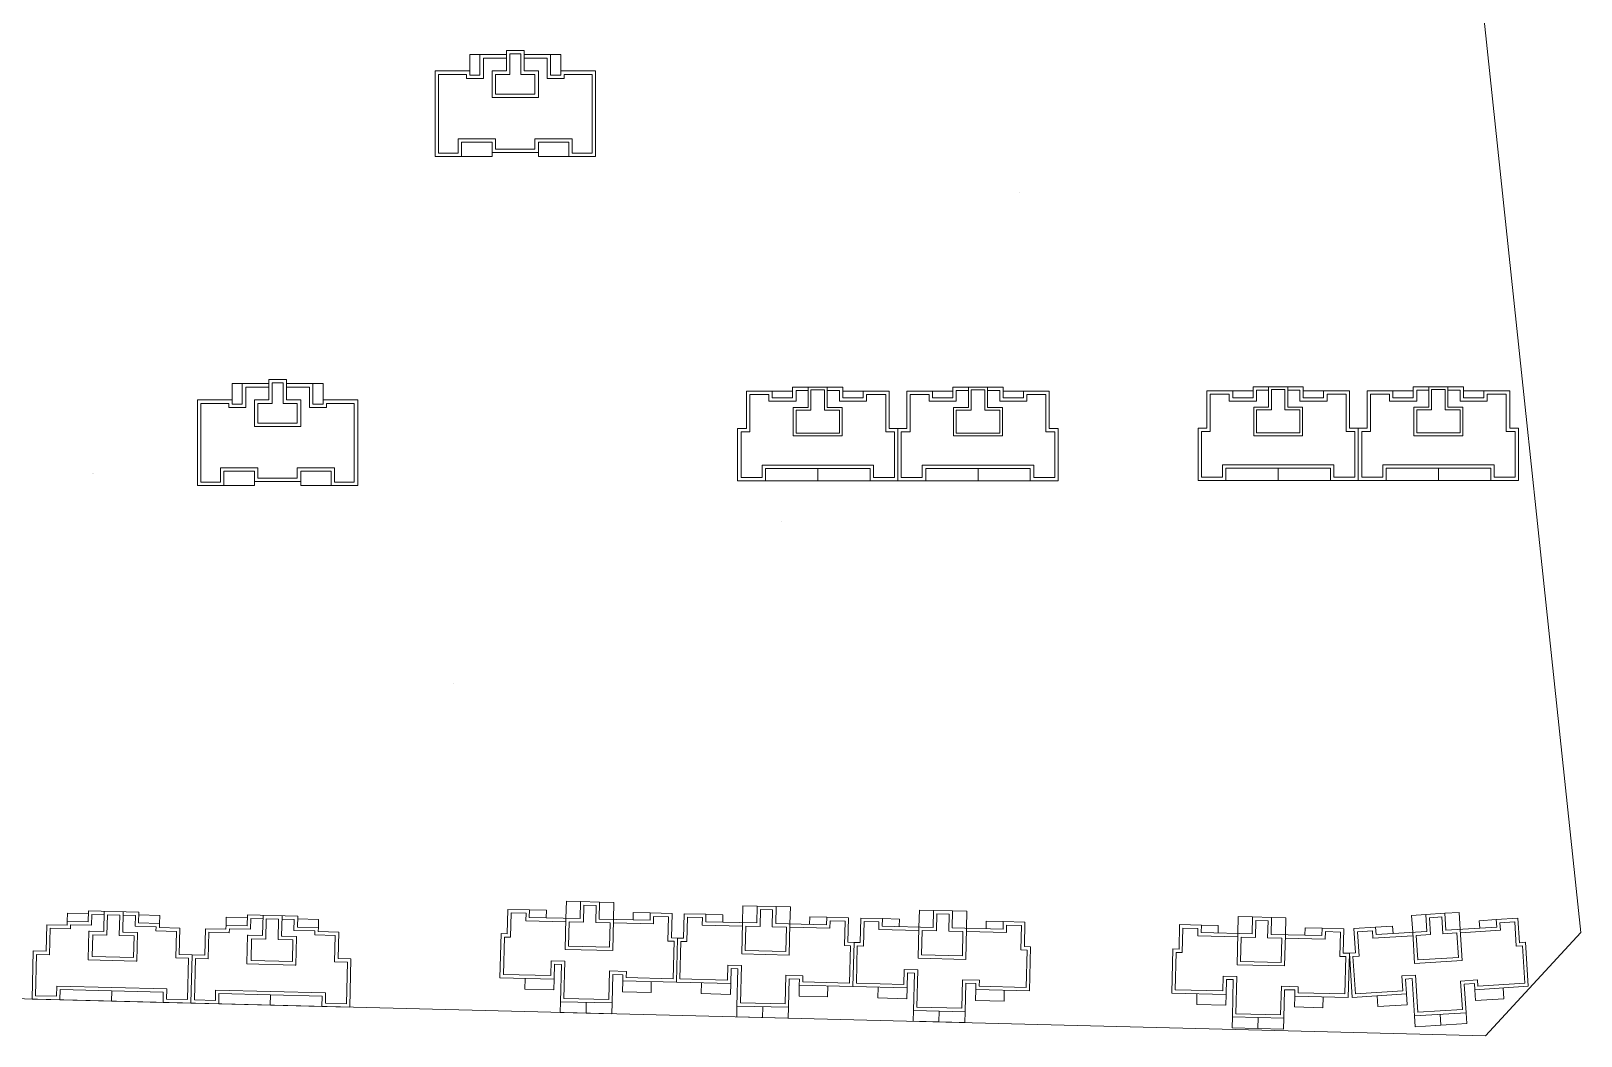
# Model space of a CAD drawing. Extents: x 109296 to 172296, y -14588 to 29909.
# Drawn here: x 115782 to 118522, y -11594 to -9818 of the extents above; entities that cross this region are included whole.
import ezdxf

# ---------------------------------------------------------------- set-up
doc = ezdxf.new("R2010")
doc.units = 0
doc.header["$LTSCALE"] = 1000
doc.header["$MEASUREMENT"] = 0
doc.layers.add('140', color=2, linetype='Continuous', lineweight=5)
doc.layers.add('DingDianTu', color=5, linetype='Continuous', lineweight=0)

# ---------------------------------------------------------------- blocks, each defined once
blk = doc.blocks.new('dafasfd')
at = {"layer": 'DingDianTu', "color": 7, "const_width": 100}
blk.add_lwpolyline([(36368038, 16363912), (36368954, 16361479), (36372042, 16362641), (36374261, 16356745), (36369114, 16354807), (36369537, 16353684), (36361113, 16350514), (36359352, 16355194), (36360288, 16355546), (36359830, 16356763), (36358894, 16356410), (36357556, 16359967)], close=True, dxfattribs=at)
for points in [[(36363546, 16362221), (36362876, 16363999), (36359039, 16362555), (36359708, 16360777)], [(36371734, 16355794), (36372686, 16353267), (36369878, 16352210), (36369350, 16353614)]]:
    blk.add_lwpolyline(points, dxfattribs=at)
at = {"layer": 'DingDianTu', "color": 7}
for points in [[(36369878, 16352210), (36361642, 16349110), (36361113, 16350514)], [(36368038, 16363912), (36371127, 16365074), (36372042, 16362641)]]:
    blk.add_lwpolyline(points, dxfattribs=at)
blk = doc.blocks.new('*E48')
at = {"layer": 'DingDianTu', "color": 7, "xscale": 0.001000002024510444, "yscale": 0.001000000163912773, "zscale": 0.001, "rotation": 339.3761177849276}
blk.add_blockref('dafasfd', (22613, -20413), dxfattribs=at)
blk = doc.blocks.new('*E47')
at = {"layer": 'DingDianTu', "color": 7, "xscale": 0.001000002024510444, "yscale": 0.001000000163912773, "zscale": 0.001, "rotation": 339.3761177849276}
blk.add_blockref('dafasfd', (22613, -20413), dxfattribs=at)
blk = doc.blocks.new('*E46')
at = {"layer": 'DingDianTu', "color": 7, "xscale": 0.001000002024510444, "yscale": 0.001000000163912773, "zscale": 0.001, "rotation": 339.3761177849276}
blk.add_blockref('dafasfd', (22613, -20413), dxfattribs=at)
blk = doc.blocks.new('*E45')
at = {"layer": 'DingDianTu', "color": 7, "xscale": 0.001000002024510444, "yscale": 0.001000000163912773, "zscale": 0.001, "rotation": 339.3761177849276}
blk.add_blockref('dafasfd', (22613, -20413), dxfattribs=at)

msp = doc.modelspace()

# ---------------------------------------------------------------- linework, layer by layer
at = {"layer": '140', "color": 7}
for p, q in [((118521.9, -11410.9), (118211.8, -8485.6)), ((116558, -9859.4), (116576, -9859.4)), ((116558, -9888.2), (116558, -9859.4)), ((116576, -9859.4), (116576, -9895.4)), ((116622.8, -9859.4), (116576, -9859.4)), ((116622.8, -9852.2), (116622.8, -9859.4)), ((116654, -9852.2), (116622.8, -9852.2)), ((116622.8, -9859.4), (116622.8, -9888.2)), ((116628.8, -9858.2), (116628.8, -9859.4)), ((116648, -9858.2), (116628.8, -9858.2)), ((116628.8, -9859.4), (116628.8, -9894.2)), ((116648, -9894.2), (116648, -9858.2)), ((116654, -9859.4), (116654, -9852.2)), ((116654, -9888.2), (116654, -9852.2)), ((116700.8, -9859.4), (116654, -9859.4)), ((116718.8, -9859.4), (116700.8, -9859.4)), ((116700.8, -9895.4), (116700.8, -9859.4)), ((116718.8, -9888.2), (116718.8, -9859.4)), ((116496.8, -9888.2), (116496.8, -10039.4)), ((116536.4, -9888.2), (116496.8, -9888.2)), ((116558, -9888.2), (116536.4, -9888.2)), ((116558, -9895.4), (116558, -9888.2)), ((116582, -9865.4), (116582, -9901.4)), ((116622.8, -9865.4), (116582, -9865.4)), ((116597.6, -9888.2), (116597.6, -9935)), ((116622.8, -9888.2), (116597.6, -9888.2)), ((116694.8, -9865.4), (116654, -9865.4)), ((116679.2, -9888.2), (116654, -9888.2)), ((116679.2, -9935), (116679.2, -9888.2)), ((116694.8, -9901.4), (116694.8, -9865.4)), ((116718.8, -9888.2), (116718.8, -9895.4)), ((116740.4, -9888.2), (116718.8, -9888.2)), ((116780, -9888.2), (116740.4, -9888.2)), ((116780, -10039.4), (116780, -9888.2)), ((116502.8, -9894.2), (116502.8, -10033.4)), ((116536.4, -9894.2), (116502.8, -9894.2)), ((116552, -9894.2), (116536.4, -9894.2)), ((116552, -9901.4), (116552, -9894.2)), ((116582, -9901.4), (116552, -9901.4)), ((116576, -9895.4), (116558, -9895.4)), ((116603.6, -9894.2), (116603.6, -9929)), ((116628.8, -9894.2), (116603.6, -9894.2)), ((116673.2, -9894.2), (116648, -9894.2)), ((116673.2, -9929), (116673.2, -9894.2)), ((116724.8, -9901.4), (116694.8, -9901.4)), ((116718.8, -9895.4), (116700.8, -9895.4)), ((116724.8, -9894.2), (116724.8, -9901.4)), ((116740.4, -9894.2), (116724.8, -9894.2)), ((116774, -9894.2), (116740.4, -9894.2)), ((116774, -10033.4), (116774, -9894.2)), ((116597.6, -9935), (116679.2, -9935)), ((116603.6, -9929), (116673.2, -9929)), ((116537.6, -10008.2), (116603.6, -10008.2)), ((116537.6, -10033.4), (116537.6, -10008.2)), ((116543.6, -10014.2), (116597.6, -10014.2)), ((116543.6, -10039.4), (116543.6, -10014.2)), ((116597.6, -10014.2), (116597.6, -10032.2)), ((116603.6, -10008.2), (116603.6, -10026.2)), ((116603.6, -10026.2), (116638.4, -10026.2)), ((116638.4, -10026.2), (116673.2, -10026.2)), ((116673.2, -10008.2), (116739.2, -10008.2)), ((116673.2, -10026.2), (116673.2, -10008.2)), ((116679.2, -10014.2), (116733.2, -10014.2)), ((116679.2, -10032.2), (116679.2, -10014.2)), ((116733.2, -10014.2), (116733.2, -10039.4)), ((116739.2, -10008.2), (116739.2, -10033.4)), ((116496.8, -10039.4), (116543.6, -10039.4)), ((116502.8, -10033.4), (116537.6, -10033.4)), ((116543.6, -10039.4), (116597.6, -10039.4)), ((116597.6, -10039.4), (116597.6, -10032.2)), ((116597.6, -10032.2), (116638.4, -10032.2)), ((116638.4, -10032.2), (116679.2, -10032.2)), ((116679.2, -10039.4), (116679.2, -10032.2)), ((116733.2, -10039.4), (116679.2, -10039.4)), ((116733.2, -10039.4), (116780, -10039.4)), ((116739.2, -10033.4), (116774, -10033.4)), ((116202.7, -10433.6), (116202.7, -10440.8)), ((116233.9, -10433.6), (116202.7, -10433.6)), ((116233.9, -10440.8), (116233.9, -10433.6)), ((116233.9, -10469.6), (116233.9, -10433.6)), ((116137.9, -10440.8), (116155.9, -10440.8)), ((116137.9, -10469.6), (116137.9, -10440.8)), ((116155.9, -10440.8), (116155.9, -10476.8)), ((116202.7, -10440.8), (116155.9, -10440.8)), ((116161.9, -10446.8), (116161.9, -10482.8)), ((116202.7, -10446.8), (116161.9, -10446.8)), ((116202.7, -10440.8), (116202.7, -10469.6)), ((116208.7, -10439.6), (116208.7, -10440.8)), ((116227.9, -10439.6), (116208.7, -10439.6)), ((116208.7, -10440.8), (116208.7, -10475.6)), ((116227.9, -10475.6), (116227.9, -10439.6)), ((116280.7, -10440.8), (116233.9, -10440.8)), ((116274.7, -10446.8), (116233.9, -10446.8)), ((116274.7, -10482.8), (116274.7, -10446.8)), ((116298.7, -10440.8), (116280.7, -10440.8)), ((116280.7, -10476.8), (116280.7, -10440.8)), ((116298.7, -10469.6), (116298.7, -10440.8)), ((117047, -10454), (117092.6, -10454)), ((117047, -10520), (117047, -10454)), ((117053, -10460), (117086.6, -10460)), ((117053, -10526), (117053, -10460)), ((117086.6, -10460), (117086.6, -10472)), ((117090.2, -10454), (117092.6, -10454)), ((117092.6, -10454), (117128.6, -10454)), ((117092.6, -10454), (117092.6, -10466)), ((117128.6, -10446.8), (117217.4, -10446.8)), ((117128.6, -10466), (117128.6, -10446.8)), ((117134.6, -10452.8), (117156.2, -10452.8)), ((117134.6, -10472), (117134.6, -10452.8)), ((117156.2, -10446.8), (117156.2, -10482.8)), ((117185, -10451.6), (117161, -10451.6)), ((117161, -10451.6), (117161, -10487.6)), ((117185, -10487.6), (117185, -10451.6)), ((117189.8, -10482.8), (117189.8, -10446.8)), ((117189.8, -10452.8), (117211.4, -10452.8)), ((117211.4, -10452.8), (117211.4, -10472)), ((117217.4, -10446.8), (117217.4, -10466)), ((117253.4, -10454), (117217.4, -10454)), ((117253.4, -10454), (117299, -10454)), ((117253.4, -10466), (117253.4, -10454)), ((117259.4, -10460), (117293, -10460)), ((117259.4, -10472), (117259.4, -10460)), ((117293, -10460), (117293, -10526)), ((117299, -10454), (117299, -10520)), ((117330.2, -10454), (117375.8, -10454)), ((117330.2, -10520), (117330.2, -10454)), ((117336.2, -10460), (117369.8, -10460)), ((117336.2, -10526), (117336.2, -10460)), ((117369.8, -10460), (117369.8, -10472)), ((117373.4, -10454), (117375.8, -10454)), ((117375.8, -10454), (117411.8, -10454)), ((117375.8, -10454), (117375.8, -10466)), ((117411.8, -10446.8), (117500.6, -10446.8)), ((117411.8, -10466), (117411.8, -10446.8)), ((117417.8, -10452.8), (117439.4, -10452.8)), ((117417.8, -10472), (117417.8, -10452.8)), ((117439.4, -10446.8), (117439.4, -10482.8)), ((117468.2, -10451.6), (117444.2, -10451.6)), ((117444.2, -10451.6), (117444.2, -10487.6)), ((117468.2, -10487.6), (117468.2, -10451.6)), ((117473, -10482.8), (117473, -10446.8)), ((117473, -10452.8), (117494.6, -10452.8)), ((117494.6, -10452.8), (117494.6, -10472)), ((117500.6, -10446.8), (117500.6, -10466)), ((117536.6, -10454), (117500.6, -10454)), ((117536.6, -10454), (117582.2, -10454)), ((117536.6, -10466), (117536.6, -10454)), ((117542.6, -10460), (117576.2, -10460)), ((117542.6, -10472), (117542.6, -10460)), ((117576.2, -10460), (117576.2, -10526)), ((117582.2, -10454), (117582.2, -10520)), ((117860.7, -10453.6), (117906.3, -10453.6)), ((117860.7, -10519.6), (117860.7, -10453.6)), ((117866.7, -10459.6), (117900.3, -10459.6)), ((117866.7, -10525.6), (117866.7, -10459.6)), ((117900.3, -10459.6), (117900.3, -10471.6)), ((117903.9, -10453.6), (117906.3, -10453.6)), ((117906.3, -10453.6), (117942.3, -10453.6)), ((117906.3, -10453.6), (117906.3, -10465.6)), ((117942.3, -10446.4), (118031.1, -10446.4)), ((117942.3, -10465.6), (117942.3, -10446.4)), ((117948.3, -10452.4), (117969.9, -10452.4)), ((117948.3, -10471.6), (117948.3, -10452.4)), ((117969.9, -10446.4), (117969.9, -10482.4)), ((117998.7, -10451.2), (117974.7, -10451.2)), ((117974.7, -10451.2), (117974.7, -10487.2)), ((117998.7, -10487.2), (117998.7, -10451.2)), ((118003.5, -10482.4), (118003.5, -10446.4)), ((118003.5, -10452.4), (118025.1, -10452.4)), ((118025.1, -10452.4), (118025.1, -10471.6)), ((118031.1, -10446.4), (118031.1, -10465.6)), ((118067.1, -10453.6), (118031.1, -10453.6)), ((118067.1, -10453.6), (118112.7, -10453.6)), ((118067.1, -10465.6), (118067.1, -10453.6)), ((118073.1, -10459.6), (118106.7, -10459.6)), ((118073.1, -10471.6), (118073.1, -10459.6)), ((118106.7, -10459.6), (118106.7, -10525.6)), ((118112.7, -10453.6), (118112.7, -10519.6)), ((118143.9, -10453.6), (118189.5, -10453.6)), ((118143.9, -10519.6), (118143.9, -10453.6)), ((118149.9, -10459.6), (118183.5, -10459.6)), ((118149.9, -10525.6), (118149.9, -10459.6)), ((118183.5, -10459.6), (118183.5, -10471.6)), ((118187.1, -10453.6), (118189.5, -10453.6)), ((118189.5, -10453.6), (118225.5, -10453.6)), ((118189.5, -10453.6), (118189.5, -10465.6)), ((118225.5, -10446.4), (118314.3, -10446.4)), ((118225.5, -10465.6), (118225.5, -10446.4)), ((118231.5, -10452.4), (118253.1, -10452.4)), ((118231.5, -10471.6), (118231.5, -10452.4)), ((118253.1, -10446.4), (118253.1, -10482.4)), ((118281.9, -10451.2), (118257.9, -10451.2)), ((118257.9, -10451.2), (118257.9, -10487.2)), ((118281.9, -10487.2), (118281.9, -10451.2)), ((118286.7, -10482.4), (118286.7, -10446.4)), ((118286.7, -10452.4), (118308.3, -10452.4)), ((118308.3, -10452.4), (118308.3, -10471.6)), ((118314.3, -10446.4), (118314.3, -10465.6)), ((118350.3, -10453.6), (118314.3, -10453.6)), ((118350.3, -10453.6), (118395.9, -10453.6)), ((118350.3, -10465.6), (118350.3, -10453.6)), ((118356.3, -10459.6), (118389.9, -10459.6)), ((118356.3, -10471.6), (118356.3, -10459.6)), ((118389.9, -10459.6), (118389.9, -10525.6)), ((118395.9, -10453.6), (118395.9, -10519.6)), ((116076.7, -10469.6), (116076.7, -10620.8)), ((116116.3, -10469.6), (116076.7, -10469.6)), ((116082.7, -10475.6), (116082.7, -10614.8)), ((116116.3, -10475.6), (116082.7, -10475.6)), ((116137.9, -10469.6), (116116.3, -10469.6)), ((116131.9, -10475.6), (116116.3, -10475.6)), ((116131.9, -10482.8), (116131.9, -10475.6)), ((116161.9, -10482.8), (116131.9, -10482.8)), ((116137.9, -10476.8), (116137.9, -10469.6)), ((116155.9, -10476.8), (116137.9, -10476.8)), ((116177.5, -10469.6), (116177.5, -10516.4)), ((116202.7, -10469.6), (116177.5, -10469.6)), ((116183.5, -10475.6), (116183.5, -10510.4)), ((116208.7, -10475.6), (116183.5, -10475.6)), ((116253.1, -10475.6), (116227.9, -10475.6)), ((116259.1, -10469.6), (116233.9, -10469.6)), ((116253.1, -10510.4), (116253.1, -10475.6)), ((116259.1, -10516.4), (116259.1, -10469.6)), ((116304.7, -10482.8), (116274.7, -10482.8)), ((116298.7, -10476.8), (116280.7, -10476.8)), ((116298.7, -10469.6), (116298.7, -10476.8)), ((116320.3, -10469.6), (116298.7, -10469.6)), ((116304.7, -10475.6), (116304.7, -10482.8)), ((116320.3, -10475.6), (116304.7, -10475.6)), ((116359.9, -10469.6), (116320.3, -10469.6)), ((116353.9, -10475.6), (116320.3, -10475.6)), ((116353.9, -10614.8), (116353.9, -10475.6)), ((116359.9, -10620.8), (116359.9, -10469.6)), ((117086.6, -10472), (117134.6, -10472)), ((117092.6, -10466), (117128.6, -10466)), ((117129.8, -10482.8), (117129.8, -10533.2)), ((117156.2, -10482.8), (117129.8, -10482.8)), ((117134.6, -10487.6), (117134.6, -10528.4)), ((117161, -10487.6), (117134.6, -10487.6)), ((117211.4, -10487.6), (117185, -10487.6)), ((117216.2, -10482.8), (117189.8, -10482.8)), ((117211.4, -10472), (117259.4, -10472)), ((117211.4, -10528.4), (117211.4, -10487.6)), ((117216.2, -10533.2), (117216.2, -10482.8)), ((117217.4, -10466), (117253.4, -10466)), ((117369.8, -10472), (117417.8, -10472)), ((117375.8, -10466), (117411.8, -10466)), ((117413, -10482.8), (117413, -10533.2)), ((117439.4, -10482.8), (117413, -10482.8)), ((117417.8, -10487.6), (117417.8, -10528.4)), ((117444.2, -10487.6), (117417.8, -10487.6)), ((117494.6, -10487.6), (117468.2, -10487.6)), ((117499.4, -10482.8), (117473, -10482.8)), ((117494.6, -10472), (117542.6, -10472)), ((117494.6, -10528.4), (117494.6, -10487.6)), ((117499.4, -10533.2), (117499.4, -10482.8)), ((117500.6, -10466), (117536.6, -10466)), ((117900.3, -10471.6), (117948.3, -10471.6)), ((117906.3, -10465.6), (117942.3, -10465.6)), ((117943.5, -10482.4), (117943.5, -10532.8)), ((117969.9, -10482.4), (117943.5, -10482.4)), ((117948.3, -10487.2), (117948.3, -10528)), ((117974.7, -10487.2), (117948.3, -10487.2)), ((118025.1, -10487.2), (117998.7, -10487.2)), ((118029.9, -10482.4), (118003.5, -10482.4)), ((118025.1, -10471.6), (118073.1, -10471.6)), ((118025.1, -10528), (118025.1, -10487.2)), ((118029.9, -10532.8), (118029.9, -10482.4)), ((118031.1, -10465.6), (118067.1, -10465.6)), ((118183.5, -10471.6), (118231.5, -10471.6)), ((118189.5, -10465.6), (118225.5, -10465.6)), ((118226.7, -10482.4), (118226.7, -10532.8)), ((118253.1, -10482.4), (118226.7, -10482.4)), ((118231.5, -10487.2), (118231.5, -10528)), ((118257.9, -10487.2), (118231.5, -10487.2)), ((118308.3, -10487.2), (118281.9, -10487.2)), ((118313.1, -10482.4), (118286.7, -10482.4)), ((118308.3, -10471.6), (118356.3, -10471.6)), ((118308.3, -10528), (118308.3, -10487.2)), ((118313.1, -10532.8), (118313.1, -10482.4)), ((118314.3, -10465.6), (118350.3, -10465.6)), ((116177.5, -10516.4), (116259.1, -10516.4)), ((116183.5, -10510.4), (116253.1, -10510.4)), ((117031.4, -10520), (117047, -10520)), ((117031.4, -10612.4), (117031.4, -10520)), ((117037.4, -10526), (117053, -10526)), ((117037.4, -10606.4), (117037.4, -10526)), ((117129.8, -10532), (117129.8, -10533.2)), ((117129.8, -10533.2), (117216.2, -10533.2)), ((117134.6, -10528.4), (117211.4, -10528.4)), ((117215, -10533.2), (117216.2, -10533.2)), ((117293, -10526), (117308.6, -10526)), ((117299, -10520), (117314.6, -10520)), ((117308.6, -10526), (117308.6, -10606.4)), ((117314.6, -10520), (117314.6, -10612.4)), ((117314.6, -10520), (117330.2, -10520)), ((117314.6, -10612.4), (117314.6, -10520)), ((117320.6, -10526), (117336.2, -10526)), ((117320.6, -10606.4), (117320.6, -10526)), ((117413, -10532), (117413, -10533.2)), ((117413, -10533.2), (117499.4, -10533.2)), ((117417.8, -10528.4), (117494.6, -10528.4)), ((117498.2, -10533.2), (117499.4, -10533.2)), ((117576.2, -10526), (117591.8, -10526)), ((117582.2, -10520), (117597.8, -10520)), ((117591.8, -10526), (117591.8, -10606.4)), ((117597.8, -10520), (117597.8, -10612.4)), ((117845.1, -10519.6), (117860.7, -10519.6)), ((117845.1, -10612), (117845.1, -10519.6)), ((117851.1, -10525.6), (117866.7, -10525.6)), ((117851.1, -10606), (117851.1, -10525.6)), ((117943.5, -10531.6), (117943.5, -10532.8)), ((117943.5, -10532.8), (118029.9, -10532.8)), ((117948.3, -10528), (118025.1, -10528)), ((118028.7, -10532.8), (118029.9, -10532.8)), ((118106.7, -10525.6), (118122.3, -10525.6)), ((118112.7, -10519.6), (118128.3, -10519.6)), ((118122.3, -10525.6), (118122.3, -10606)), ((118128.3, -10519.6), (118128.3, -10612)), ((118128.3, -10519.6), (118143.9, -10519.6)), ((118128.3, -10612), (118128.3, -10519.6)), ((118134.3, -10525.6), (118149.9, -10525.6)), ((118134.3, -10606), (118134.3, -10525.6)), ((118226.7, -10531.6), (118226.7, -10532.8)), ((118226.7, -10532.8), (118313.1, -10532.8)), ((118231.5, -10528), (118308.3, -10528)), ((118311.9, -10532.8), (118313.1, -10532.8)), ((118389.9, -10525.6), (118405.5, -10525.6)), ((118395.9, -10519.6), (118411.5, -10519.6)), ((118405.5, -10525.6), (118405.5, -10606)), ((118411.5, -10519.6), (118411.5, -10612)), ((116117.5, -10589.6), (116183.5, -10589.6)), ((116117.5, -10614.8), (116117.5, -10589.6)), ((116123.5, -10595.6), (116177.5, -10595.6)), ((116123.5, -10620.8), (116123.5, -10595.6)), ((116177.5, -10595.6), (116177.5, -10613.6)), ((116183.5, -10589.6), (116183.5, -10607.6)), ((116253.1, -10589.6), (116319.1, -10589.6)), ((116253.1, -10607.6), (116253.1, -10589.6)), ((116259.1, -10595.6), (116313.1, -10595.6)), ((116259.1, -10613.6), (116259.1, -10595.6)), ((116313.1, -10595.6), (116313.1, -10620.8)), ((116319.1, -10589.6), (116319.1, -10614.8)), ((117074.6, -10584.8), (117074.6, -10606.4)), ((117173, -10584.8), (117074.6, -10584.8)), ((117080.6, -10590.8), (117080.6, -10612.4)), ((117173, -10590.8), (117080.6, -10590.8)), ((117271.4, -10584.8), (117173, -10584.8)), ((117265.4, -10590.8), (117173, -10590.8)), ((117173, -10590.8), (117173, -10612.4)), ((117265.4, -10612.4), (117265.4, -10590.8)), ((117271.4, -10606.4), (117271.4, -10584.8)), ((117357.8, -10584.8), (117357.8, -10606.4)), ((117456.2, -10584.8), (117357.8, -10584.8)), ((117363.8, -10590.8), (117363.8, -10612.4)), ((117456.2, -10590.8), (117363.8, -10590.8)), ((117554.6, -10584.8), (117456.2, -10584.8)), ((117548.6, -10590.8), (117456.2, -10590.8)), ((117456.2, -10590.8), (117456.2, -10612.4)), ((117548.6, -10612.4), (117548.6, -10590.8)), ((117554.6, -10606.4), (117554.6, -10584.8)), ((117888.3, -10584.4), (117888.3, -10606)), ((117986.7, -10584.4), (117888.3, -10584.4)), ((117894.3, -10590.4), (117894.3, -10612)), ((117986.7, -10590.4), (117894.3, -10590.4)), ((118085.1, -10584.4), (117986.7, -10584.4)), ((118079.1, -10590.4), (117986.7, -10590.4)), ((117986.7, -10590.4), (117986.7, -10612)), ((118079.1, -10612), (118079.1, -10590.4)), ((118085.1, -10606), (118085.1, -10584.4)), ((118171.5, -10584.4), (118171.5, -10606)), ((118269.9, -10584.4), (118171.5, -10584.4)), ((118177.5, -10590.4), (118177.5, -10612)), ((118269.9, -10590.4), (118177.5, -10590.4)), ((118368.3, -10584.4), (118269.9, -10584.4)), ((118362.3, -10590.4), (118269.9, -10590.4)), ((118269.9, -10590.4), (118269.9, -10612)), ((118362.3, -10612), (118362.3, -10590.4)), ((118368.3, -10606), (118368.3, -10584.4)), ((116076.7, -10620.8), (116123.5, -10620.8)), ((116082.7, -10614.8), (116117.5, -10614.8)), ((116123.5, -10620.8), (116177.5, -10620.8)), ((116177.5, -10620.8), (116177.5, -10613.6)), ((116177.5, -10613.6), (116218.3, -10613.6)), ((116183.5, -10607.6), (116218.3, -10607.6)), ((116218.3, -10607.6), (116253.1, -10607.6)), ((116218.3, -10613.6), (116259.1, -10613.6)), ((116259.1, -10620.8), (116259.1, -10613.6)), ((116313.1, -10620.8), (116259.1, -10620.8)), ((116313.1, -10620.8), (116359.9, -10620.8)), ((116319.1, -10614.8), (116353.9, -10614.8)), ((117080.6, -10612.4), (117031.4, -10612.4)), ((117074.6, -10606.4), (117037.4, -10606.4)), ((117173, -10612.4), (117080.6, -10612.4)), ((117173, -10612.4), (117265.4, -10612.4)), ((117314.6, -10612.4), (117265.4, -10612.4)), ((117308.6, -10606.4), (117271.4, -10606.4)), ((117363.8, -10612.4), (117314.6, -10612.4)), ((117357.8, -10606.4), (117320.6, -10606.4)), ((117456.2, -10612.4), (117363.8, -10612.4)), ((117456.2, -10612.4), (117548.6, -10612.4)), ((117597.8, -10612.4), (117548.6, -10612.4)), ((117591.8, -10606.4), (117554.6, -10606.4)), ((117894.3, -10612), (117845.1, -10612)), ((117888.3, -10606), (117851.1, -10606)), ((117986.7, -10612), (117894.3, -10612)), ((117986.7, -10612), (118079.1, -10612)), ((118128.3, -10612), (118079.1, -10612)), ((118122.3, -10606), (118085.1, -10606)), ((118177.5, -10612), (118128.3, -10612)), ((118171.5, -10606), (118134.3, -10606)), ((118269.9, -10612), (118177.5, -10612)), ((118269.9, -10612), (118362.3, -10612)), ((118411.5, -10612), (118362.3, -10612)), ((118405.5, -10606), (118368.3, -10606)), ((116728, -11385.6), (116728.7, -11355.6)), ((116728.7, -11355.6), (116753.9, -11356.2)), ((116753.1, -11386.2), (116753.9, -11356.2)), ((116753.9, -11356.2), (116787.5, -11357)), ((116759.7, -11362.3), (116759, -11392.3)), ((116781.3, -11362.9), (116759.7, -11362.3)), ((116780.6, -11392.9), (116781.3, -11362.9)), ((116787.5, -11357), (116786.7, -11387)), ((116787.5, -11357), (116812.7, -11357.6)), ((116812.7, -11357.6), (116811.9, -11387.6)), ((117039.9, -11393.3), (117040.6, -11363.3)), ((117040.6, -11363.3), (117065.8, -11363.9)), ((117065.1, -11393.9), (117065.8, -11363.9)), ((117065.8, -11363.9), (117099.4, -11364.7)), ((117099.4, -11364.7), (117098.6, -11394.7)), ((117099.4, -11364.7), (117124.6, -11365.4)), ((117124.6, -11365.4), (117123.8, -11395.4)), ((115846.6, -11390.7), (115846.4, -11397.9)), ((115846.6, -11390.7), (115847, -11376.4)), ((115883.8, -11391.7), (115846.6, -11390.7)), ((115847, -11376.4), (115884.2, -11377.3)), ((115884.3, -11372.5), (115883.8, -11391.7)), ((115973.1, -11374.8), (115884.3, -11372.5)), ((115890.1, -11378.7), (115889.6, -11397.8)), ((115911.7, -11379.2), (115890.1, -11378.7)), ((115911.9, -11373.2), (115911, -11408)), ((115917.7, -11379.4), (115916.8, -11415.3)), ((115939.3, -11379.9), (115917.7, -11379.4)), ((115938.4, -11415.9), (115939.3, -11379.9)), ((115944.6, -11410), (115945.5, -11374.1)), ((115966.9, -11380.6), (115945.3, -11380.1)), ((115966.4, -11399.8), (115966.9, -11380.6)), ((115972.6, -11393.9), (115973.1, -11374.8)), ((116009.8, -11394.9), (115972.6, -11393.9)), ((116010.1, -11380.5), (115972.9, -11379.5)), ((116009.6, -11402.1), (116009.8, -11394.9)), ((116009.8, -11394.9), (116010.1, -11380.5)), ((116127.3, -11397.9), (116127.7, -11383.5)), ((116127.7, -11383.5), (116164.9, -11384.4)), ((116165, -11379.6), (116164.5, -11398.8)), ((116253.8, -11381.9), (116165, -11379.6)), ((116170.8, -11385.8), (116170.4, -11405)), ((116192.4, -11386.3), (116170.8, -11385.8)), ((116192.6, -11380.3), (116191.7, -11415.1)), ((116198.4, -11386.5), (116197.5, -11422.5)), ((116220, -11387), (116198.4, -11386.5)), ((116219.1, -11423), (116220, -11387)), ((116225.3, -11417.2), (116226.2, -11381.2)), ((116247.6, -11387.7), (116226, -11387.2)), ((116247.1, -11406.9), (116247.6, -11387.7)), ((116253.3, -11401.1), (116253.8, -11381.9)), ((116290.8, -11387.6), (116253.6, -11386.7)), ((116290.5, -11402), (116290.8, -11387.6)), ((116624, -11413), (116625.1, -11369.8)), ((116625.1, -11369.8), (116663.5, -11370.8)), ((116629.9, -11419.1), (116631, -11376)), ((116631, -11376), (116657.4, -11376.6)), ((116657.4, -11376.6), (116657, -11389.8)), ((116657, -11389.8), (116727.8, -11391.6)), ((116663.5, -11370.8), (116663.2, -11384)), ((116663.2, -11384), (116753.1, -11386.2)), ((116663.5, -11370.8), (116693.5, -11371.5)), ((116693.5, -11371.5), (116693.2, -11384.7)), ((116728, -11385.6), (116726.6, -11440.7)), ((116733.8, -11391.7), (116732.7, -11434.9)), ((116759, -11392.3), (116733.8, -11391.7)), ((116805.8, -11393.5), (116780.6, -11392.9)), ((116786.7, -11387), (116876.7, -11389.2)), ((116804.7, -11436.7), (116805.8, -11393.5)), ((116810.6, -11442.8), (116811.9, -11387.6)), ((116811.8, -11393.6), (116882.6, -11395.4)), ((116846.7, -11388.5), (116847, -11375.3)), ((116847, -11375.3), (116877, -11376)), ((116876.7, -11389.2), (116877, -11376)), ((116877, -11376), (116915.4, -11377)), ((116882.6, -11395.4), (116882.9, -11382.2)), ((116882.9, -11382.2), (116909.3, -11382.8)), ((116909.3, -11382.8), (116908.2, -11426)), ((116915.4, -11377), (116914.4, -11420.2)), ((116935.9, -11420.7), (116937, -11377.5)), ((116937, -11377.5), (116975.4, -11378.5)), ((116941.8, -11426.9), (116942.9, -11383.7)), ((116942.9, -11383.7), (116969.3, -11384.3)), ((116969.3, -11384.3), (116968.9, -11397.5)), ((116975.4, -11378.5), (116975.1, -11391.7)), ((116975.1, -11391.7), (117065.1, -11393.9)), ((116975.4, -11378.5), (117005.4, -11379.2)), ((117005.4, -11379.2), (117005.1, -11392.4)), ((117039.9, -11393.3), (117038.5, -11448.5)), ((117071.6, -11370.1), (117070.9, -11400.1)), ((117093.2, -11370.6), (117071.6, -11370.1)), ((117092.5, -11400.6), (117093.2, -11370.6)), ((117098.6, -11394.7), (117188.6, -11397)), ((117122.5, -11450.5), (117123.8, -11395.4)), ((117158.6, -11396.2), (117159, -11383)), ((117159, -11383), (117188.9, -11383.8)), ((117188.6, -11397), (117188.9, -11383.8)), ((117188.9, -11383.8), (117227.3, -11384.7)), ((117194.5, -11403.1), (117194.8, -11389.9)), ((117194.8, -11389.9), (117221.2, -11390.6)), ((117221.2, -11390.6), (117220.1, -11433.8)), ((117227.3, -11384.7), (117226.3, -11427.9)), ((117247.9, -11428.4), (117248.9, -11385.3)), ((117248.9, -11385.3), (117287.3, -11386.2)), ((117253.7, -11434.6), (117254.8, -11391.4)), ((117254.8, -11391.4), (117281.2, -11392.1)), ((117281.2, -11392.1), (117280.8, -11405.3)), ((117287.3, -11386.2), (117287, -11399.4)), ((117287.3, -11386.2), (117317.3, -11387)), ((117317.3, -11387), (117317, -11400.1)), ((117351.8, -11401), (117352.5, -11371)), ((117352.5, -11371), (117377.7, -11371.6)), ((117377, -11401.6), (117377.7, -11371.6)), ((117377.7, -11371.6), (117411.3, -11372.5)), ((117383.5, -11377.8), (117382.8, -11407.8)), ((117405.1, -11378.3), (117383.5, -11377.8)), ((117404.4, -11408.3), (117405.1, -11378.3)), ((117411.3, -11372.5), (117410.5, -11402.5)), ((117411.3, -11372.5), (117436.5, -11373.1)), ((117436.5, -11373.1), (117435.7, -11403.1)), ((117470.5, -11404), (117470.9, -11390.8)), ((117470.9, -11390.8), (117500.8, -11391.5)), ((117500.5, -11404.7), (117500.8, -11391.5)), ((117500.8, -11391.5), (117539.2, -11392.4)), ((117539.2, -11392.4), (117538.2, -11435.6)), ((117915.4, -11412.6), (117916.1, -11382.6)), ((117916.1, -11382.6), (117941.3, -11383.2)), ((117940.6, -11413.2), (117941.3, -11383.2)), ((117941.3, -11383.2), (117974.9, -11384.1)), ((117947.2, -11389.4), (117946.4, -11419.4)), ((117968.8, -11389.9), (117947.2, -11389.4)), ((117968, -11419.9), (117968.8, -11389.9)), ((117974.9, -11384.1), (117974.2, -11414.1)), ((117974.9, -11384.1), (118000.1, -11384.7)), ((118000.1, -11384.7), (117999.4, -11414.7)), ((118222.6, -11380.5), (118247.8, -11378.9)), ((118224.5, -11410.4), (118222.6, -11380.5)), ((118247.8, -11378.9), (118281.3, -11376.8)), ((118249.6, -11408.9), (118247.8, -11378.9)), ((118275.7, -11383.2), (118254.1, -11384.5)), ((118254.1, -11384.5), (118256, -11414.5)), ((118277.6, -11413.1), (118275.7, -11383.2)), ((118281.3, -11376.8), (118306.4, -11375.2)), ((118281.3, -11376.8), (118283.2, -11406.8)), ((118306.4, -11375.2), (118308.3, -11405.2)), ((118342.2, -11389.8), (118372.2, -11388)), ((118343.1, -11403), (118342.2, -11389.8)), ((118372.2, -11388), (118410.5, -11385.6)), ((118373, -11401.1), (118372.2, -11388)), ((118378.5, -11393.6), (118404.9, -11391.9)), ((118379.4, -11406.7), (118378.5, -11393.6)), ((118404.9, -11391.9), (118407.6, -11435)), ((118410.5, -11385.6), (118413.2, -11428.7)), ((115810.4, -11397), (115809.3, -11443.8)), ((115846.4, -11397.9), (115810.4, -11397)), ((115816.3, -11403.2), (115815.1, -11450)), ((115852.3, -11404.1), (115816.3, -11403.2)), ((115852.5, -11396.9), (115852.3, -11404.1)), ((115889.6, -11397.8), (115852.5, -11396.9)), ((115884.6, -11408.5), (115883.3, -11457.7)), ((115885.8, -11408.5), (115884.6, -11408.5)), ((115911, -11409.2), (115885.8, -11408.5)), ((115891.6, -11414.7), (115890.7, -11453.1)), ((115916.8, -11415.3), (115891.6, -11414.7)), ((115911, -11408), (115911, -11409.2)), ((115964.8, -11416.6), (115938.4, -11415.9)), ((115945.8, -11410.1), (115944.6, -11410)), ((115970.9, -11410.7), (115945.8, -11410.1)), ((115963.8, -11454.9), (115964.8, -11416.6)), ((116003.6, -11400.7), (115966.4, -11399.8)), ((115969.7, -11461.1), (115970.9, -11411.9)), ((115970.9, -11411.9), (115970.9, -11410.7)), ((116003.4, -11407.9), (116003.6, -11400.7)), ((116039.4, -11408.9), (116003.4, -11407.9)), ((116045.6, -11403), (116009.6, -11402.1)), ((116038.2, -11455.6), (116039.4, -11408.9)), ((116044.4, -11449.8), (116045.6, -11403)), ((116091.1, -11404.2), (116090, -11450.9)), ((116127.1, -11405.1), (116091.1, -11404.2)), ((116097, -11410.3), (116095.8, -11457.1)), ((116133, -11411.2), (116097, -11410.3)), ((116127.3, -11397.9), (116127.1, -11405.1)), ((116164.5, -11398.8), (116127.3, -11397.9)), ((116133.2, -11404), (116133, -11411.2)), ((116170.4, -11405), (116133.2, -11404)), ((116165.3, -11415.6), (116164, -11464.8)), ((116166.5, -11415.7), (116165.3, -11415.6)), ((116191.7, -11416.3), (116166.5, -11415.7)), ((116172.3, -11421.8), (116171.4, -11460.2)), ((116197.5, -11422.5), (116172.3, -11421.8)), ((116191.7, -11415.1), (116191.7, -11416.3)), ((116245.5, -11423.7), (116219.1, -11423)), ((116226.5, -11417.2), (116225.3, -11417.2)), ((116251.7, -11417.8), (116226.5, -11417.2)), ((116284.3, -11407.9), (116247.1, -11406.9)), ((116250.4, -11468.2), (116251.6, -11419)), ((116251.6, -11419), (116251.7, -11417.8)), ((116290.5, -11402), (116253.3, -11401.1)), ((116284.1, -11415.1), (116284.3, -11407.9)), ((116320.1, -11416), (116284.1, -11415.1)), ((116290.3, -11409.2), (116290.5, -11402)), ((116326.3, -11410.1), (116290.3, -11409.2)), ((116318.9, -11462.8), (116320.1, -11416)), ((116325.1, -11456.9), (116326.3, -11410.1)), ((116611.3, -11490.7), (116613.2, -11412.7)), ((116613.2, -11412.7), (116624, -11413)), ((116617.5, -11484.9), (116619.1, -11418.9)), ((116619.1, -11418.9), (116629.9, -11419.1)), ((116914.4, -11420.2), (116925.2, -11420.5)), ((116925.2, -11420.5), (116923.2, -11498.4)), ((116923.2, -11498.4), (116925.2, -11420.5)), ((116925.2, -11420.5), (116935.9, -11420.7)), ((116968.9, -11397.5), (117039.7, -11399.3)), ((117045.7, -11399.4), (117044.6, -11442.6)), ((117070.9, -11400.1), (117045.7, -11399.4)), ((117117.7, -11401.2), (117092.5, -11400.6)), ((117116.6, -11444.4), (117117.7, -11401.2)), ((117123.7, -11401.4), (117194.5, -11403.1)), ((117280.8, -11405.3), (117351.6, -11407)), ((117287, -11399.4), (117377, -11401.6)), ((117351.8, -11401), (117350.4, -11456.2)), ((117357.6, -11407.2), (117356.5, -11450.3)), ((117382.8, -11407.8), (117357.6, -11407.2)), ((117429.6, -11408.9), (117404.4, -11408.3)), ((117410.5, -11402.5), (117500.5, -11404.7)), ((117428.5, -11452.1), (117429.6, -11408.9)), ((117434.4, -11458.3), (117435.7, -11403.1)), ((117435.6, -11409.1), (117506.4, -11410.8)), ((117506.4, -11410.8), (117506.7, -11397.6)), ((117506.7, -11397.6), (117533.1, -11398.3)), ((117533.1, -11398.3), (117532, -11441.5)), ((117811.5, -11440), (117812.5, -11396.8)), ((117812.5, -11396.8), (117850.9, -11397.8)), ((117817.3, -11446.2), (117818.4, -11403)), ((117818.4, -11403), (117844.8, -11403.6)), ((117844.8, -11403.6), (117844.5, -11416.8)), ((117844.5, -11416.8), (117915.2, -11418.6)), ((117850.9, -11397.8), (117850.6, -11411)), ((117850.6, -11411), (117940.6, -11413.2)), ((117850.9, -11397.8), (117880.9, -11398.5)), ((117880.9, -11398.5), (117880.6, -11411.7)), ((117915.4, -11412.6), (117914, -11467.8)), ((117921.2, -11418.7), (117920.2, -11461.9)), ((117946.4, -11419.4), (117921.2, -11418.7)), ((117993.2, -11420.5), (117968, -11419.9)), ((117974.2, -11414.1), (118064.1, -11416.3)), ((117992.1, -11463.7), (117993.2, -11420.5)), ((117998, -11469.9), (117999.4, -11414.7)), ((117999.2, -11420.7), (118070, -11422.4)), ((118034.1, -11415.5), (118034.5, -11402.3)), ((118034.5, -11402.3), (118064.5, -11403.1)), ((118064.1, -11416.3), (118064.5, -11403.1)), ((118064.5, -11403.1), (118102.9, -11404)), ((118070, -11422.4), (118070.3, -11409.2)), ((118070.3, -11409.2), (118096.7, -11409.9)), ((118096.7, -11409.9), (118095.6, -11453.1)), ((118102.9, -11404), (118101.8, -11447.2)), ((118120.7, -11403.7), (118159, -11401.3)), ((118123.4, -11446.8), (118120.7, -11403.7)), ((118127, -11409.3), (118153.4, -11407.7)), ((118129.7, -11452.4), (118127, -11409.3)), ((118153.4, -11407.7), (118154.2, -11420.8)), ((118154.2, -11420.8), (118224.9, -11416.4)), ((118159, -11401.3), (118188.9, -11399.4)), ((118159, -11401.3), (118159.8, -11414.5)), ((118159.8, -11414.5), (118249.6, -11408.9)), ((118188.9, -11399.4), (118189.8, -11412.6)), ((118224.5, -11410.4), (118227.9, -11465.5)), ((118256, -11414.5), (118230.8, -11416)), ((118230.8, -11416), (118233.5, -11459.2)), ((118302.7, -11411.5), (118277.6, -11413.1)), ((118283.2, -11406.8), (118373, -11401.1)), ((118305.4, -11454.7), (118302.7, -11411.5)), ((118311.8, -11460.3), (118308.3, -11405.2)), ((118308.7, -11411.2), (118379.4, -11406.7)), ((118353.3, -11593.6), (118521.9, -11410.9)), ((115786.5, -11443.2), (115784.3, -11528.4)), ((115809.3, -11443.8), (115786.5, -11443.2)), ((115792.3, -11449.4), (115790.5, -11522.6)), ((115815.1, -11450), (115792.3, -11449.4)), ((116067.2, -11450.4), (116044.4, -11449.8)), ((116065, -11535.5), (116067.2, -11450.4)), ((116067.2, -11450.4), (116065, -11535.5)), ((116090, -11450.9), (116067.2, -11450.4)), ((116244.5, -11462.1), (116245.5, -11423.7)), ((116726.6, -11440.7), (116810.6, -11442.8)), ((116732.7, -11434.9), (116804.7, -11436.7)), ((116908.2, -11426), (116919, -11426.3)), ((116919, -11426.3), (116917.4, -11492.3)), ((116929.4, -11492.6), (116931, -11426.6)), ((116931, -11426.6), (116941.8, -11426.9)), ((117038.5, -11448.5), (117122.5, -11450.5)), ((117044.6, -11442.6), (117116.6, -11444.4)), ((117220.1, -11433.8), (117230.9, -11434)), ((117226.3, -11427.9), (117237.1, -11428.2)), ((117230.9, -11434), (117229.3, -11500)), ((117237.1, -11428.2), (117235.1, -11506.2)), ((117235.1, -11506.2), (117237.1, -11428.2)), ((117237.1, -11428.2), (117247.9, -11428.4)), ((117241.3, -11500.3), (117242.9, -11434.3)), ((117242.9, -11434.3), (117253.7, -11434.6)), ((117356.5, -11450.3), (117428.5, -11452.1)), ((117532, -11441.5), (117542.8, -11441.8)), ((117538.2, -11435.6), (117549, -11435.9)), ((117542.8, -11441.8), (117541.2, -11507.7)), ((117549, -11435.9), (117547, -11513.9)), ((117798.7, -11517.7), (117800.7, -11439.8)), ((117800.7, -11439.8), (117811.5, -11440)), ((117804.9, -11511.9), (117806.5, -11445.9)), ((117806.5, -11445.9), (117817.3, -11446.2)), ((118101.8, -11447.2), (118112.6, -11447.5)), ((118112.6, -11447.5), (118110.6, -11525.5)), ((118112.6, -11447.5), (118123.4, -11446.8)), ((118117.5, -11525.3), (118112.6, -11447.5)), ((118407.6, -11435), (118418.4, -11434.4)), ((118413.2, -11428.7), (118424, -11428)), ((118418.4, -11434.4), (118422.5, -11500.2)), ((118424, -11428), (118428.8, -11505.8)), ((112888.4, -11454.9), (118353.3, -11593.6)), ((115883.3, -11457.7), (115883.3, -11458.9)), ((115883.3, -11458.9), (115968.5, -11461.1)), ((115890.7, -11453.1), (115963.8, -11454.9)), ((115968.5, -11461.1), (115969.7, -11461.1)), ((116061, -11456.2), (116038.2, -11455.6)), ((116059.2, -11529.4), (116061, -11456.2)), ((116073, -11456.5), (116071.2, -11529.7)), ((116095.8, -11457.1), (116073, -11456.5)), ((116164, -11464.8), (116164, -11466)), ((116164, -11466), (116249.2, -11468.2)), ((116171.4, -11460.2), (116244.5, -11462.1)), ((116249.2, -11468.2), (116250.4, -11468.2)), ((116341.7, -11463.3), (116318.9, -11462.8)), ((116347.9, -11457.5), (116325.1, -11456.9)), ((116339.9, -11536.5), (116341.7, -11463.3)), ((116345.7, -11542.7), (116347.9, -11457.5)), ((116702.1, -11460.5), (116701.4, -11486.9)), ((116726.1, -11461.1), (116702.1, -11460.5)), ((116707.9, -11466.7), (116707.3, -11493.1)), ((116719.9, -11467), (116707.9, -11466.7)), ((116718.3, -11533), (116719.9, -11467)), ((116724.4, -11527.1), (116726.1, -11461.1)), ((117014, -11468.3), (117013.3, -11494.7)), ((117038, -11468.9), (117014, -11468.3)), ((117019.8, -11474.4), (117019.2, -11500.8)), ((117031.8, -11474.7), (117019.8, -11474.4)), ((117030.2, -11540.7), (117031.8, -11474.7)), ((117036.4, -11534.8), (117038, -11468.9)), ((117325.9, -11476), (117325.2, -11502.4)), ((117349.9, -11476.6), (117325.9, -11476)), ((117348.3, -11542.6), (117349.9, -11476.6)), ((117350.4, -11456.2), (117434.4, -11458.3)), ((117914, -11467.8), (117998, -11469.9)), ((117920.2, -11461.9), (117992.1, -11463.7)), ((118095.6, -11453.1), (118106.4, -11453.3)), ((118106.4, -11453.3), (118104.8, -11519.3)), ((118118.9, -11453.1), (118129.7, -11452.4)), ((118123.1, -11519), (118118.9, -11453.1)), ((118227.9, -11465.5), (118311.8, -11460.3)), ((118233.5, -11459.2), (118305.4, -11454.7)), ((115827.6, -11523.5), (115828.1, -11505.5)), ((115828.1, -11505.5), (116022.4, -11510.4)), ((116707.3, -11493.1), (116611.3, -11490.7)), ((116701.4, -11486.9), (116617.5, -11484.9)), ((116655.7, -11491.8), (116655.2, -11511)), ((116706.8, -11512.3), (116707.3, -11493.1)), ((116804.9, -11478.7), (116803.6, -11529.1)), ((116834.9, -11479.4), (116804.9, -11478.7)), ((116810.7, -11484.8), (116809.5, -11535.2)), ((116828.7, -11485.3), (116810.7, -11484.8)), ((116828, -11515.3), (116828.4, -11496.1)), ((116828.4, -11496.1), (116828.7, -11485.3)), ((116923.2, -11498.4), (116828.4, -11496.1)), ((116834.6, -11490.2), (116834.9, -11479.4)), ((116917.4, -11492.3), (116834.6, -11490.2)), ((116878.8, -11497.3), (116878.4, -11516.5)), ((117019.2, -11500.8), (116923.2, -11498.4)), ((117013.3, -11494.7), (116929.4, -11492.6)), ((116967.6, -11499.5), (116967.1, -11518.7)), ((117018.7, -11520), (117019.2, -11500.8)), ((117116.8, -11486.4), (117115.5, -11536.8)), ((117146.8, -11487.2), (117116.8, -11486.4)), ((117122.6, -11492.6), (117121.4, -11542.9)), ((117140.6, -11493), (117122.6, -11492.6)), ((117139.9, -11523), (117140.4, -11503.8)), ((117140.4, -11503.8), (117140.6, -11493)), ((117235.1, -11506.2), (117140.4, -11503.8)), ((117146.5, -11498), (117146.8, -11487.2)), ((117229.3, -11500), (117146.5, -11498)), ((117190.7, -11505.1), (117190.3, -11524.2)), ((117325.2, -11502.4), (117241.3, -11500.3)), ((117331.7, -11482.1), (117331.1, -11508.5)), ((117343.7, -11482.4), (117331.7, -11482.1)), ((117342.1, -11548.4), (117343.7, -11482.4)), ((117428.7, -11494.1), (117427.4, -11544.5)), ((117458.7, -11494.9), (117428.7, -11494.1)), ((117434.5, -11500.3), (117433.3, -11550.7)), ((117452.5, -11500.7), (117434.5, -11500.3)), ((117452.3, -11511.5), (117452.5, -11500.7)), ((117458.4, -11505.7), (117458.7, -11494.9)), ((117889.5, -11487.6), (117888.9, -11514)), ((117913.5, -11488.2), (117889.5, -11487.6)), ((117895.4, -11493.7), (117894.7, -11520.1)), ((117907.4, -11494), (117895.4, -11493.7)), ((117905.7, -11560), (117907.4, -11494)), ((117911.9, -11554.2), (117913.5, -11488.2)), ((118229.2, -11485.9), (118205.3, -11487.4)), ((118205.3, -11487.4), (118206.9, -11513.7)), ((118223.6, -11492.2), (118211.6, -11493)), ((118211.6, -11493), (118213.3, -11519.3)), ((118227.7, -11558.1), (118223.6, -11492.2)), ((118233.3, -11551.7), (118229.2, -11485.9)), ((118339.2, -11494.6), (118309.2, -11496.5)), ((118309.2, -11496.5), (118312.4, -11546.8)), ((118333.6, -11501), (118315.6, -11502.1)), ((118315.6, -11502.1), (118318.7, -11552.4)), ((118334.2, -11511.8), (118333.6, -11501)), ((118339.8, -11505.4), (118339.2, -11494.6)), ((118422.5, -11500.2), (118339.8, -11505.4)), ((115784.3, -11528.4), (115833.5, -11529.7)), ((115790.5, -11522.6), (115827.6, -11523.5)), ((115833.5, -11529.7), (115833.9, -11511.7)), ((115833.5, -11529.7), (116015.8, -11534.3)), ((115833.9, -11511.7), (116016.3, -11516.3)), ((115925.1, -11514), (115924.7, -11532)), ((116016.3, -11516.3), (116015.8, -11534.3)), ((116022.4, -11510.4), (116022, -11528.4)), ((116022, -11528.4), (116059.2, -11529.4)), ((116071.2, -11529.7), (116108.3, -11530.6)), ((116108.3, -11530.6), (116108.8, -11512.6)), ((116108.8, -11512.6), (116303.1, -11517.6)), ((116114.2, -11536.8), (116114.6, -11518.8)), ((116114.6, -11518.8), (116297, -11523.4)), ((116205.8, -11521.1), (116205.4, -11539.1)), ((116297, -11523.4), (116296.5, -11541.4)), ((116303.1, -11517.6), (116302.7, -11535.6)), ((116655.2, -11511), (116706.8, -11512.3)), ((116717.8, -11552.2), (116718.3, -11533)), ((116809.5, -11535.2), (116718.3, -11533)), ((116803.6, -11529.1), (116724.4, -11527.1)), ((116878.4, -11516.5), (116828, -11515.3)), ((116967.1, -11518.7), (117018.7, -11520)), ((117190.3, -11524.2), (117139.9, -11523)), ((117331.1, -11508.5), (117235.1, -11506.2)), ((117279.5, -11507.3), (117279, -11526.4)), ((117279, -11526.4), (117330.6, -11527.7)), ((117330.6, -11527.7), (117331.1, -11508.5)), ((117451.8, -11530.7), (117452.3, -11511.5)), ((117502.2, -11532), (117451.8, -11530.7)), ((117547, -11513.9), (117452.3, -11511.5)), ((117541.2, -11507.7), (117458.4, -11505.7)), ((117502.6, -11512.8), (117502.2, -11532)), ((117894.7, -11520.1), (117798.7, -11517.7)), ((117888.9, -11514), (117804.9, -11511.9)), ((117843.1, -11518.8), (117842.7, -11538)), ((117894.2, -11539.3), (117894.7, -11520.1)), ((117992.3, -11505.7), (117991.1, -11556.1)), ((118022.3, -11506.5), (117992.3, -11505.7)), ((117998.1, -11511.9), (117996.9, -11562.3)), ((118016.1, -11512.3), (117998.1, -11511.9)), ((118015.4, -11542.3), (118015.9, -11523.1)), ((118015.9, -11523.1), (118016.1, -11512.3)), ((118110.6, -11525.5), (118015.9, -11523.1)), ((118022, -11517.3), (118022.3, -11506.5)), ((118104.8, -11519.3), (118022, -11517.3)), ((118066.3, -11524.4), (118065.8, -11543.6)), ((118213.3, -11519.3), (118117.5, -11525.3)), ((118206.9, -11513.7), (118123.1, -11519)), ((118161.8, -11522.6), (118163, -11541.7)), ((118214.5, -11538.5), (118213.3, -11519.3)), ((118428.8, -11505.8), (118334.2, -11511.8)), ((118335.4, -11530.9), (118334.2, -11511.8)), ((118385.7, -11527.8), (118335.4, -11530.9)), ((118384.5, -11508.6), (118385.7, -11527.8)), ((116015.8, -11534.3), (116065, -11535.5)), ((116065, -11535.5), (116114.2, -11536.8)), ((116114.2, -11536.8), (116296.5, -11541.4)), ((116296.5, -11541.4), (116345.7, -11542.7)), ((116302.7, -11535.6), (116339.9, -11536.5)), ((116809, -11554.4), (116717.8, -11552.2)), ((116763.9, -11534.1), (116763.4, -11553.3)), ((116809.5, -11535.2), (116809, -11554.4)), ((117029.7, -11559.9), (117030.2, -11540.7)), ((117120.9, -11562.1), (117029.7, -11559.9)), ((117121.4, -11542.9), (117030.2, -11540.7)), ((117115.5, -11536.8), (117036.4, -11534.8)), ((117075.8, -11541.8), (117075.3, -11561)), ((117121.4, -11542.9), (117120.9, -11562.1)), ((117341.6, -11567.6), (117342.1, -11548.4)), ((117433.3, -11550.7), (117342.1, -11548.4)), ((117427.4, -11544.5), (117348.3, -11542.6)), ((117387.7, -11549.5), (117387.2, -11568.7)), ((117433.3, -11550.7), (117432.8, -11569.9)), ((117842.7, -11538), (117894.2, -11539.3)), ((117905.3, -11579.2), (117905.7, -11560)), ((117996.9, -11562.3), (117905.7, -11560)), ((117991.1, -11556.1), (117911.9, -11554.2)), ((118065.8, -11543.6), (118015.4, -11542.3)), ((118163, -11541.7), (118214.5, -11538.5)), ((118318.7, -11552.4), (118227.7, -11558.1)), ((118228.9, -11577.3), (118227.7, -11558.1)), ((118312.4, -11546.8), (118233.3, -11551.7)), ((118273.2, -11555.3), (118274.4, -11574.4)), ((118318.7, -11552.4), (118319.9, -11571.6)), ((117432.8, -11569.9), (117341.6, -11567.6)), ((117996.4, -11581.5), (117905.3, -11579.2)), ((117951.3, -11561.1), (117950.8, -11580.3)), ((117996.9, -11562.3), (117996.4, -11581.5)), ((118319.9, -11571.6), (118228.9, -11577.3))]:
    msp.add_line(p, q, dxfattribs=at)

# ---------------------------------------------------------------- block references
at = {"layer": '140', "color": 7, "xscale": 0.01199999998789281, "yscale": 0.01200000001699664, "zscale": 0.012}
for name, p in [('*E45', (116780, -9888.2)), ('*E48', (115143.1, -10384.9)), ('*E46', (116359.9, -10469.6)), ('*E47', (115780.7, -10756.2))]:
    msp.add_blockref(name, p, dxfattribs=at)

doc.saveas('drawing.dxf')
